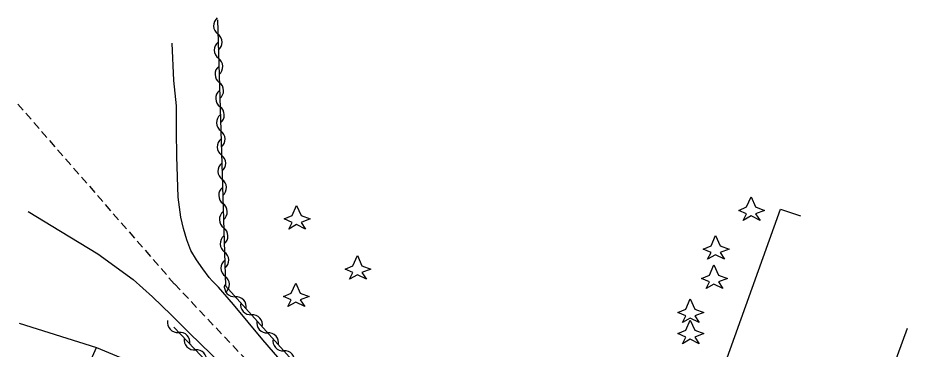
# Model space of a CAD drawing. Header units: millimetres. Extents: x 114000 to 115000, y 119000 to 120001.
# Drawn here: x 114378 to 114433, y 119880.1 to 119900.7 of the extents above; entities that cross this region are included whole.
import ezdxf

# ---------------------------------------------------------------- set-up
doc = ezdxf.new("R2010")
doc.units = ezdxf.units.MM
doc.linetypes.add('DASHED', pattern=[0.75, 0.5, -0.25])
doc.layers.get('0').update_dxf_attribs({"linetype": 'CONTINUOUS'})
for name, color, linetype in [('W0001', 6, 'DASHED'), ('W0008', 7, 'CONTINUOUS'), ('W0014', 7, 'CONTINUOUS'), ('W0101', 7, 'CONTINUOUS'), ('W0303', 7, 'CONTINUOUS'), ('W0310', 3, 'CONTINUOUS'), ('W1102', 7, 'CONTINUOUS')]:
    doc.layers.add(name, color=color, linetype=linetype)

# ---------------------------------------------------------------- blocks, each defined once
blk = doc.blocks.new('T303')
for p, q in [((-0.278, 0.209), (0, 0.835)), ((0, 0.835), (0.278, 0.209)), ((-0.765, 0), (-0.278, 0.209)), ((-0.278, -0.209), (-0.765, 0)), ((0.278, 0.209), (0.835, 0)), ((0.835, 0), (0.278, -0.209)), ((-0.487, -0.626), (-0.278, -0.209)), ((0, -0.348), (-0.487, -0.626)), ((0.557, -0.626), (0, -0.348)), ((0.278, -0.209), (0.557, -0.626))]:
    blk.add_line(p, q)
blk = doc.blocks.new('t310o')
at = {"color": 0, "linetype": 'Continuous'}
for centre, start, end in [((-0.5, 0.375), 216.8699, 323.1304), ((0.5, -0.375), 36.8699, 143.1303)]:
    blk.add_arc(centre, 0.625, start, end, dxfattribs=at)

msp = doc.modelspace()

# ---------------------------------------------------------------- linework, layer by layer
at = {"layer": 'W0001'}
msp.add_lwpolyline([(114377.979, 119895.312), (114387.677, 119884.177), (114398.819, 119872.385), (114411.593, 119859.2)], dxfattribs=at)
at = {"layer": 'W0008'}
for points in [[(114378.62, 119888.673), (114380.626, 119887.447), (114382.937, 119886.034), (114385.118, 119884.456), (114386.316, 119883.387), (114387.467, 119882.26), (114388.614, 119881.128), (114391.949, 119877.883), (114395.248, 119874.6), (114398.499, 119871.272), (114401.911, 119867.62), (114405.269, 119863.916), (114408.651, 119860.234), (114409.825, 119859.001), (114411.002, 119857.77), (114412.158, 119856.52), (114412.454, 119856.189), (114412.748, 119855.856), (114413.042, 119855.523)], [(114414.975, 119858.026), (114413.11, 119859.69), (114411.246, 119861.355), (114409.417, 119863.057), (114407.906, 119864.548), (114406.421, 119866.065), (114404.951, 119867.597), (114402.596, 119870.114), (114400.279, 119872.667), (114397.979, 119875.236), (114396.354, 119877.056), (114394.738, 119878.884), (114393.139, 119880.726), (114392.233, 119881.817), (114391.333, 119882.913), (114390.396, 119883.975), (114390.207, 119884.174), (114390.016, 119884.372), (114389.825, 119884.57)]]:
    msp.add_lwpolyline(points, dxfattribs=at)
at = {"layer": 'W0014'}
msp.add_lwpolyline([(114389.825, 119884.57), (114389.43, 119885.122), (114389.035, 119885.674), (114388.698, 119886.254), (114388.433, 119886.918), (114388.234, 119887.614), (114388.074, 119888.316), (114387.905, 119889.555), (114387.856, 119890.815), (114387.828, 119892.076), (114387.798, 119893.641), (114387.802, 119895.206), (114387.641, 119896.772), (114387.539, 119899.076)], dxfattribs=at)
at = {"layer": 'W0101'}
for points in [[(114418.183, 119869.25), (114425.183, 119888.817), (114426.418, 119888.386)], [(114378.071, 119881.749), (114382.856, 119880.251), (114382.856, 119880.251)], [(114433.032, 119881.427), (114427.367, 119865.967), (114418.183, 119869.25)], [(114382.856, 119880.251), (114389.832, 119877.326), (114385.829, 119868.026), (114378.776, 119870.951), (114379.469, 119872.656)]]:
    msp.add_lwpolyline(points, dxfattribs=at)
at = {"layer": 'W0310'}
for points in [[(114390.333, 119900.533), (114390.833, 119884.067), (114405.583, 119867.617), (114408.4, 119867.633)], [(114406.7, 119861.767), (114398.717, 119869.883), (114387.633, 119881.5)]]:
    msp.add_lwpolyline(points, dxfattribs=at)
at = {"layer": 'W1102'}
msp.add_lwpolyline([(114379.469, 119872.656), (114382.856, 119880.251)], dxfattribs=at)

# ---------------------------------------------------------------- block references
at = {"layer": 'W0303', "rotation": 359.9999899820874}
for p in [(114423.367, 119888.733), (114395.233, 119888.2), (114421.167, 119886.333), (114399, 119885.1), (114421.067, 119884.517), (114395.183, 119883.4), (114419.6, 119882.417), (114419.6, 119881.1)]:
    msp.add_blockref('T303', p, dxfattribs=at)
at = {"layer": 'W0310'}
for p, rotation in [((114390.36, 119899.648), 271.7392863784122), ((114390.405, 119898.149), 271.7392863784122), ((114390.451, 119896.65), 271.7392863784122), ((114390.496, 119895.15), 271.7392863784122), ((114390.542, 119893.651), 271.7392863784122), ((114390.588, 119892.152), 271.7392863784122), ((114390.633, 119890.652), 271.7392863784122), ((114390.679, 119889.153), 271.7392863784122), ((114390.724, 119887.654), 271.7392863784122), ((114390.77, 119886.155), 271.7392863784122), ((114390.815, 119884.655), 271.7392863784122), ((114391.442, 119883.388), 311.8811985588322), ((114392.443, 119882.272), 311.8811985588322), ((114387.937, 119881.181), 133.6549913812625), ((114393.444, 119881.155), 311.8811985588322), ((114388.973, 119880.096), 133.6549913812625), ((114394.446, 119880.038), 311.8811985588322)]:
    msp.add_blockref('t310o', p, dxfattribs=dict(at, rotation=rotation))

doc.saveas('drawing.dxf')
